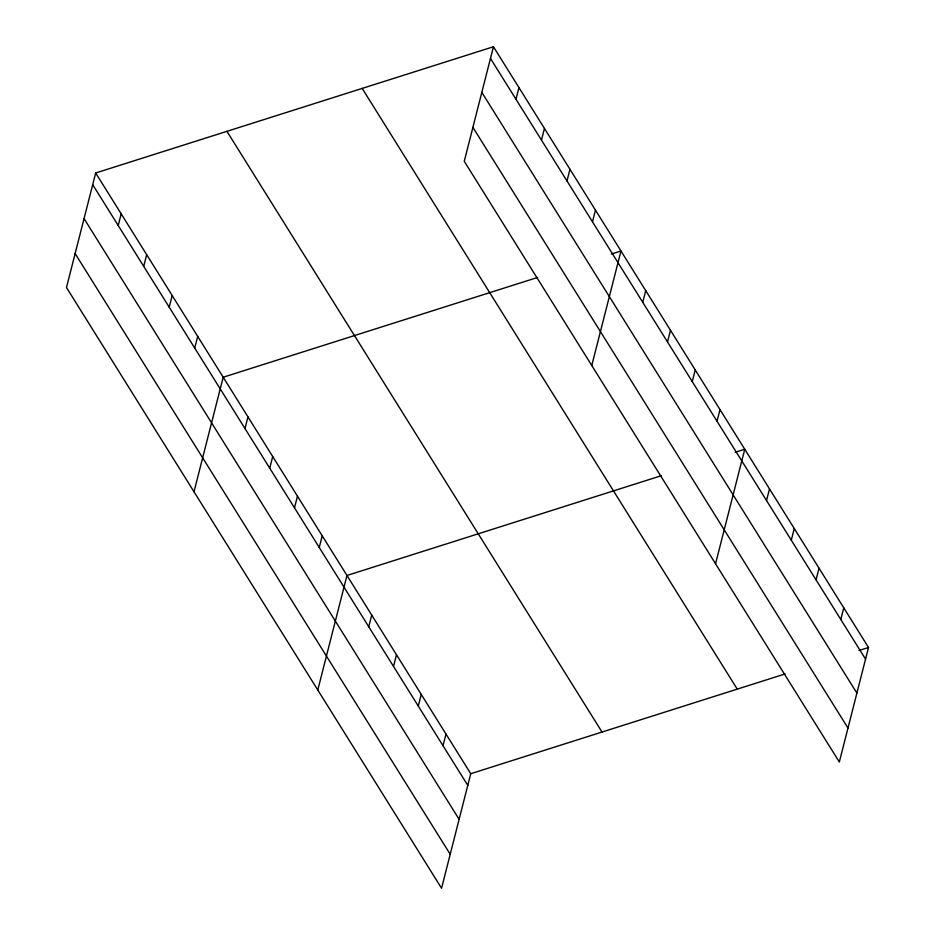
<?xml version="1.0" encoding="UTF-8"?>
<svg xmlns="http://www.w3.org/2000/svg" width="935" height="935" viewBox="0 0 935 935"><rect width="100%" height="100%" fill="white"/><g stroke="black" fill="none" stroke-linecap="round" stroke-linejoin="round"><path stroke-width="1.4" d="M95.674 172.987L66.478 287.524L441.554 888.25L470.749 773.712L95.674 172.987L493.446 46.75L868.521 647.476L839.326 762.013L464.251 161.287L493.446 46.75M118.207 225.499L121.176 213.834M143.709 266.346L146.678 254.682M169.212 307.206L172.192 295.53M194.714 348.054L197.694 336.378M194.001 491.775L223.196 377.237L537.567 277.461M244.982 428.546L247.95 416.881M269.736 468.19L272.704 456.525M294.49 507.845L297.47 496.169M319.244 547.489L322.224 535.825M317.783 690.007L346.978 575.469L661.337 475.705M368.752 626.789L371.733 615.113M515.98 99.262L518.948 87.598M393.518 666.433L396.487 654.769M541.482 140.11L544.45 128.446M418.272 706.077L421.241 694.413M566.984 180.969L569.964 169.293M443.026 745.721L445.995 734.057M592.498 221.817L595.466 210.141M591.773 365.538L620.969 251.001L611.396 254.028M642.754 302.309L645.723 290.645M667.508 341.953L670.477 330.289M692.262 381.609L695.243 369.933M717.016 421.253L719.997 409.588M715.555 563.77L744.751 449.232L735.179 452.271M766.525 500.552L769.505 488.876M791.29 540.196L794.259 528.532M816.045 579.84L819.013 568.176M840.799 619.484L843.767 607.82M470.749 773.712L785.12 673.936M858.949 650.503L868.521 647.476M490.466 58.414L865.553 659.14M481.817 92.366L856.904 693.08M472.9 127.347L847.987 728.061M362.184 88.404L737.259 689.13M226.936 131.332L602.023 732.047M92.694 184.651L467.781 785.377M84.045 218.603L459.12 819.329M75.127 253.584L450.214 854.298"/></g></svg>
